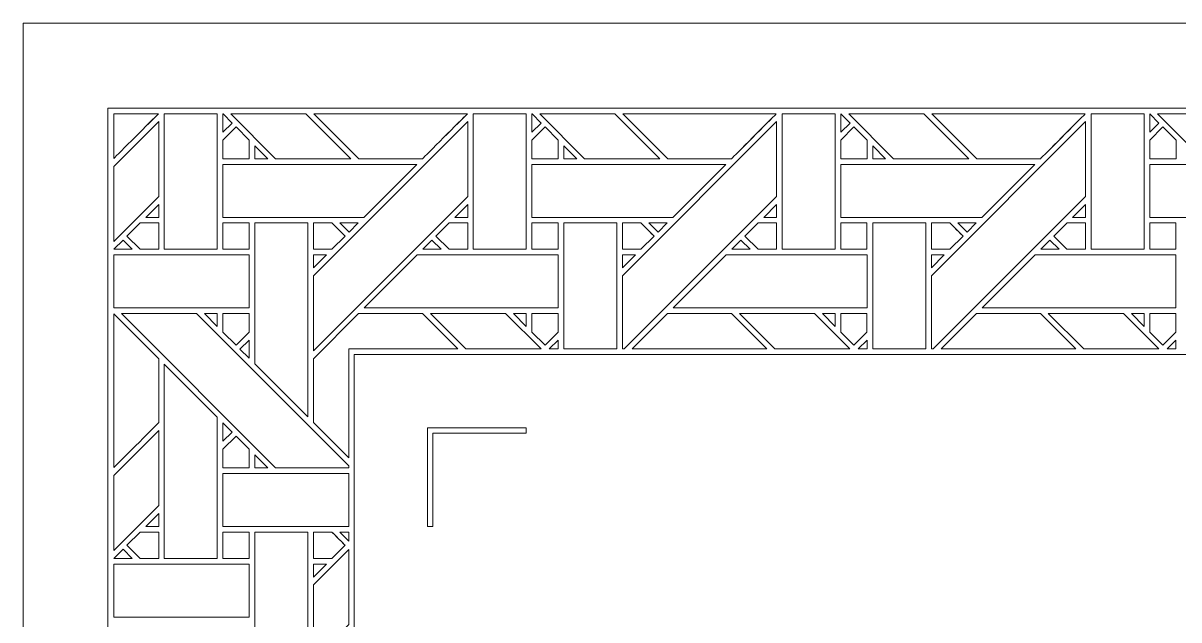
# Model space of a CAD drawing. Header units: inches. Extents: x 8.88 to 15.88, y 5.59 to 12.59.
# Drawn here: x 8.883 to 12.432, y 10.763 to 12.595 of the extents above; entities that cross this region are included whole.
import ezdxf

# ---------------------------------------------------------------- set-up
doc = ezdxf.new("R2010")
doc.units = ezdxf.units.IN
doc.header["$MEASUREMENT"] = 0
doc.layers.add('Design', color=7, linetype='Continuous', lineweight=0)

msp = doc.modelspace()

# ---------------------------------------------------------------- linework, layer by layer
at = {"layer": 'Design'}
for points, knots in [([(8.8829, 12.5948), (8.8829, 12.5948), (8.8829, 5.5948), (8.8829, 5.5948), (8.8829, 5.5948), (15.8829, 5.5948), (15.8829, 5.5948), (15.8829, 5.5948), (15.8829, 12.5948), (15.8829, 12.5948), (15.8829, 12.5948), (8.8829, 12.5948), (8.8829, 12.5948)], [0, 0, 0, 0, 1, 1, 1, 2, 2, 2, 3, 3, 3, 4, 4, 4, 4]), ([(9.1435, 12.3341), (9.1435, 12.3341), (9.1435, 5.8554), (9.1435, 5.8554), (9.1435, 5.8554), (15.6222, 5.8554), (15.6222, 5.8554), (15.6222, 5.8554), (15.6222, 12.3341), (15.6222, 12.3341), (15.6222, 12.3341), (9.1435, 12.3341), (9.1435, 12.3341)], [0, 0, 0, 0, 1, 1, 1, 2, 2, 2, 3, 3, 3, 4, 4, 4, 4]), ([(9.1612, 12.3164), (9.1612, 12.3164), (9.2982, 12.3164), (9.2982, 12.3164), (9.2785, 12.2966), (9.1735, 12.1918), (9.1612, 12.1795), (9.1612, 12.1795), (9.1612, 12.3164), (9.1612, 12.3164)], [0, 0, 0, 0, 1, 1, 1, 2, 2, 2, 3, 3, 3, 3]), ([(9.1612, 12.3164), (9.1612, 12.3164), (9.2982, 12.3164), (9.2982, 12.3164), (9.2783, 12.2963), (9.1733, 12.1916), (9.1612, 12.1795), (9.1612, 12.1795), (9.1612, 12.3164), (9.1612, 12.3164)], [0, 0, 0, 0, 1, 1, 1, 2, 2, 2, 3, 3, 3, 3]), ([(9.3163, 12.3164), (9.3163, 12.3164), (9.4791, 12.3164), (9.4791, 12.3164), (9.4791, 12.3164), (9.4791, 11.9006), (9.4791, 11.9006), (9.4791, 11.9006), (9.3163, 11.9006), (9.3163, 11.9006), (9.3163, 11.9006), (9.3163, 12.3164), (9.3163, 12.3164)], [0, 0, 0, 0, 1, 1, 1, 2, 2, 2, 3, 3, 3, 4, 4, 4, 4]), ([(9.4964, 12.3164), (9.4964, 12.3164), (9.4968, 12.3164), (9.4968, 12.3164), (9.4968, 12.3164), (9.5246, 12.2882), (9.5246, 12.2882), (9.5246, 12.2882), (9.4964, 12.26), (9.4964, 12.26), (9.4964, 12.26), (9.4964, 12.3164), (9.4964, 12.3164)], [0, 0, 0, 0, 1, 1, 1, 2, 2, 2, 3, 3, 3, 4, 4, 4, 4]), ([(9.7514, 12.3164), (9.7514, 12.3164), (9.8892, 12.1786), (9.8892, 12.1786), (9.8892, 12.1786), (9.6582, 12.1786), (9.6582, 12.1786), (9.6582, 12.1786), (9.5204, 12.3164), (9.5204, 12.3164), (9.5204, 12.3164), (9.7514, 12.3164), (9.7514, 12.3164)], [0, 0, 0, 0, 1, 1, 1, 2, 2, 2, 3, 3, 3, 4, 4, 4, 4]), ([(10.2469, 12.3164), (10.2269, 12.2963), (10.118, 12.1875), (10.1091, 12.1786), (10.1091, 12.1786), (9.9134, 12.1786), (9.9134, 12.1786), (9.9134, 12.1786), (9.7757, 12.3164), (9.7757, 12.3164), (9.7757, 12.3164), (10.2469, 12.3164), (10.2469, 12.3164)], [0, 0, 0, 0, 1, 1, 1, 2, 2, 2, 3, 3, 3, 4, 4, 4, 4]), ([(10.2469, 12.3164), (10.227, 12.2963), (10.1181, 12.1876), (10.1091, 12.1786), (10.1091, 12.1786), (9.9134, 12.1786), (9.9134, 12.1786), (9.9134, 12.1786), (9.7757, 12.3164), (9.7757, 12.3164), (9.7757, 12.3164), (10.2469, 12.3164), (10.2469, 12.3164)], [0, 0, 0, 0, 1, 1, 1, 2, 2, 2, 3, 3, 3, 4, 4, 4, 4]), ([(10.265, 12.3164), (10.265, 12.3164), (10.4278, 12.3164), (10.4278, 12.3164), (10.4278, 12.3164), (10.4278, 11.9006), (10.4278, 11.9006), (10.4278, 11.9006), (10.265, 11.9006), (10.265, 11.9006), (10.265, 11.9006), (10.265, 12.3164), (10.265, 12.3164)], [0, 0, 0, 0, 1, 1, 1, 2, 2, 2, 3, 3, 3, 4, 4, 4, 4]), ([(10.4451, 12.3164), (10.4451, 12.3164), (10.4455, 12.3164), (10.4455, 12.3164), (10.4455, 12.3164), (10.4733, 12.2882), (10.4733, 12.2882), (10.4733, 12.2882), (10.4451, 12.26), (10.4451, 12.26), (10.4451, 12.26), (10.4451, 12.3164), (10.4451, 12.3164)], [0, 0, 0, 0, 1, 1, 1, 2, 2, 2, 3, 3, 3, 4, 4, 4, 4]), ([(10.7002, 12.3164), (10.7002, 12.3164), (10.838, 12.1786), (10.838, 12.1786), (10.838, 12.1786), (10.6069, 12.1786), (10.6069, 12.1786), (10.6069, 12.1786), (10.4692, 12.3164), (10.4692, 12.3164), (10.4692, 12.3164), (10.7002, 12.3164), (10.7002, 12.3164)], [0, 0, 0, 0, 1, 1, 1, 2, 2, 2, 3, 3, 3, 4, 4, 4, 4]), ([(11.1956, 12.3164), (11.1757, 12.2963), (11.0667, 12.1875), (11.0579, 12.1786), (11.0579, 12.1786), (10.8622, 12.1786), (10.8622, 12.1786), (10.8622, 12.1786), (10.7244, 12.3164), (10.7244, 12.3164), (10.7244, 12.3164), (11.1956, 12.3164), (11.1956, 12.3164)], [0, 0, 0, 0, 1, 1, 1, 2, 2, 2, 3, 3, 3, 4, 4, 4, 4]), ([(11.1956, 12.3164), (11.1753, 12.296), (11.0665, 12.1873), (11.0579, 12.1786), (11.0579, 12.1786), (10.8622, 12.1786), (10.8622, 12.1786), (10.8622, 12.1786), (10.7244, 12.3164), (10.7244, 12.3164), (10.7244, 12.3164), (11.1956, 12.3164), (11.1956, 12.3164)], [0, 0, 0, 0, 1, 1, 1, 2, 2, 2, 3, 3, 3, 4, 4, 4, 4]), ([(11.2137, 12.3164), (11.2137, 12.3164), (11.3765, 12.3164), (11.3765, 12.3164), (11.3765, 12.3164), (11.3765, 11.9006), (11.3765, 11.9006), (11.3765, 11.9006), (11.2137, 11.9006), (11.2137, 11.9006), (11.2137, 11.9006), (11.2137, 12.3164), (11.2137, 12.3164)], [0, 0, 0, 0, 1, 1, 1, 2, 2, 2, 3, 3, 3, 4, 4, 4, 4]), ([(11.3938, 12.3164), (11.3938, 12.3164), (11.3942, 12.3164), (11.3942, 12.3164), (11.3942, 12.3164), (11.422, 12.2882), (11.422, 12.2882), (11.422, 12.2882), (11.3938, 12.26), (11.3938, 12.26), (11.3938, 12.26), (11.3938, 12.3164), (11.3938, 12.3164)], [0, 0, 0, 0, 1, 1, 1, 2, 2, 2, 3, 3, 3, 4, 4, 4, 4]), ([(11.6489, 12.3164), (11.6489, 12.3164), (11.7867, 12.1786), (11.7867, 12.1786), (11.7867, 12.1786), (11.5557, 12.1786), (11.5557, 12.1786), (11.5557, 12.1786), (11.4179, 12.3164), (11.4179, 12.3164), (11.4179, 12.3164), (11.6489, 12.3164), (11.6489, 12.3164)], [0, 0, 0, 0, 1, 1, 1, 2, 2, 2, 3, 3, 3, 4, 4, 4, 4]), ([(12.1444, 12.3164), (12.1244, 12.2963), (12.0155, 12.1875), (12.0066, 12.1786), (12.0066, 12.1786), (11.8109, 12.1786), (11.8109, 12.1786), (11.8109, 12.1786), (11.6731, 12.3164), (11.6731, 12.3164), (11.6731, 12.3164), (12.1444, 12.3164), (12.1444, 12.3164)], [0, 0, 0, 0, 1, 1, 1, 2, 2, 2, 3, 3, 3, 4, 4, 4, 4]), ([(12.1444, 12.3164), (12.1241, 12.296), (12.0152, 12.1873), (12.0066, 12.1786), (12.0066, 12.1786), (11.8109, 12.1786), (11.8109, 12.1786), (11.8109, 12.1786), (11.6731, 12.3164), (11.6731, 12.3164), (11.6731, 12.3164), (12.1444, 12.3164), (12.1444, 12.3164)], [0, 0, 0, 0, 1, 1, 1, 2, 2, 2, 3, 3, 3, 4, 4, 4, 4]), ([(12.1625, 12.3164), (12.1625, 12.3164), (12.3252, 12.3164), (12.3252, 12.3164), (12.3252, 12.3164), (12.3252, 11.9006), (12.3252, 11.9006), (12.3252, 11.9006), (12.1625, 11.9006), (12.1625, 11.9006), (12.1625, 11.9006), (12.1625, 12.3164), (12.1625, 12.3164)], [0, 0, 0, 0, 1, 1, 1, 2, 2, 2, 3, 3, 3, 4, 4, 4, 4]), ([(12.3425, 12.3164), (12.3425, 12.3164), (12.3429, 12.3164), (12.3429, 12.3164), (12.3429, 12.3164), (12.3707, 12.2882), (12.3707, 12.2882), (12.3707, 12.2882), (12.3425, 12.26), (12.3425, 12.26), (12.3425, 12.26), (12.3425, 12.3164), (12.3425, 12.3164)], [0, 0, 0, 0, 1, 1, 1, 2, 2, 2, 3, 3, 3, 4, 4, 4, 4]), ([(12.5976, 12.3164), (12.5976, 12.3164), (12.7354, 12.1786), (12.7354, 12.1786), (12.7354, 12.1786), (12.5044, 12.1786), (12.5044, 12.1786), (12.5044, 12.1786), (12.3666, 12.3164), (12.3666, 12.3164), (12.3666, 12.3164), (12.5976, 12.3164), (12.5976, 12.3164)], [0, 0, 0, 0, 1, 1, 1, 2, 2, 2, 3, 3, 3, 4, 4, 4, 4]), ([(9.1612, 12.155), (9.1612, 12.155), (9.2992, 12.2929), (9.2992, 12.2929), (9.2992, 12.2929), (9.2992, 12.0628), (9.2992, 12.0628), (9.2992, 12.0628), (9.1612, 11.9249), (9.1612, 11.9249), (9.1612, 11.9249), (9.1612, 12.155), (9.1612, 12.155)], [0, 0, 0, 0, 1, 1, 1, 2, 2, 2, 3, 3, 3, 4, 4, 4, 4]), ([(10.2479, 12.0628), (10.2479, 12.0628), (9.7742, 11.5892), (9.7742, 11.5892), (9.7742, 11.5892), (9.7742, 11.8193), (9.7742, 11.8193), (9.7742, 11.8193), (10.2479, 12.2929), (10.2479, 12.2929), (10.2479, 12.2929), (10.2479, 12.0628), (10.2479, 12.0628)], [0, 0, 0, 0, 1, 1, 1, 2, 2, 2, 3, 3, 3, 4, 4, 4, 4]), ([(11.1966, 12.0628), (11.1966, 12.0628), (10.7285, 11.5948), (10.7285, 11.5948), (10.7285, 11.5948), (10.7229, 11.5948), (10.7229, 11.5948), (10.7229, 11.5948), (10.7229, 11.8193), (10.7229, 11.8193), (10.7229, 11.8193), (11.1966, 12.2929), (11.1966, 12.2929), (11.1966, 12.2929), (11.1966, 12.0628), (11.1966, 12.0628)], [0, 0, 0, 0, 1, 1, 1, 2, 2, 2, 3, 3, 3, 4, 4, 4, 5, 5, 5, 5]), ([(12.1453, 12.0628), (12.1453, 12.0628), (11.6773, 11.5948), (11.6773, 11.5948), (11.6773, 11.5948), (11.6717, 11.5948), (11.6717, 11.5948), (11.6717, 11.5948), (11.6717, 11.8193), (11.6717, 11.8193), (11.6717, 11.8193), (12.1453, 12.2929), (12.1453, 12.2929), (12.1453, 12.2929), (12.1453, 12.0628), (12.1453, 12.0628)], [0, 0, 0, 0, 1, 1, 1, 2, 2, 2, 3, 3, 3, 4, 4, 4, 5, 5, 5, 5]), ([(9.577, 12.1784), (9.577, 12.1784), (9.4963, 12.1784), (9.4963, 12.1784), (9.4963, 12.1784), (9.4963, 12.2357), (9.4963, 12.2357), (9.4963, 12.2357), (9.5367, 12.276), (9.5367, 12.276), (9.5367, 12.276), (9.577, 12.2357), (9.577, 12.2357), (9.577, 12.2357), (9.577, 12.1784), (9.577, 12.1784)], [0, 0, 0, 0, 1, 1, 1, 2, 2, 2, 3, 3, 3, 4, 4, 4, 5, 5, 5, 5]), ([(9.4963, 12.2357), (9.4963, 12.2357), (9.5367, 12.276), (9.5367, 12.276), (9.5367, 12.276), (9.577, 12.2357), (9.577, 12.2357), (9.577, 12.2357), (9.577, 12.1784), (9.577, 12.1784), (9.577, 12.1784), (9.4963, 12.1784), (9.4963, 12.1784), (9.4963, 12.1784), (9.4963, 12.2357), (9.4963, 12.2357)], [0, 0, 0, 0, 1, 1, 1, 2, 2, 2, 3, 3, 3, 4, 4, 4, 5, 5, 5, 5]), ([(10.4451, 12.2357), (10.4451, 12.2357), (10.4854, 12.276), (10.4854, 12.276), (10.4854, 12.276), (10.5257, 12.2357), (10.5257, 12.2357), (10.5257, 12.2357), (10.5257, 12.1784), (10.5257, 12.1784), (10.5257, 12.1784), (10.4451, 12.1784), (10.4451, 12.1784), (10.4451, 12.1784), (10.4451, 12.2357), (10.4451, 12.2357)], [0, 0, 0, 0, 1, 1, 1, 2, 2, 2, 3, 3, 3, 4, 4, 4, 5, 5, 5, 5]), ([(10.4451, 12.2357), (10.4451, 12.2357), (10.4854, 12.276), (10.4854, 12.276), (10.4854, 12.276), (10.5257, 12.2357), (10.5257, 12.2357), (10.5257, 12.2357), (10.5257, 12.1784), (10.5257, 12.1784), (10.5257, 12.1784), (10.4451, 12.1784), (10.4451, 12.1784), (10.4451, 12.1784), (10.4451, 12.2357), (10.4451, 12.2357)], [0, 0, 0, 0, 1, 1, 1, 2, 2, 2, 3, 3, 3, 4, 4, 4, 5, 5, 5, 5]), ([(11.3938, 12.2357), (11.3938, 12.2357), (11.4341, 12.276), (11.4341, 12.276), (11.4341, 12.276), (11.4745, 12.2357), (11.4745, 12.2357), (11.4745, 12.2357), (11.4745, 12.1784), (11.4745, 12.1784), (11.4745, 12.1784), (11.3938, 12.1784), (11.3938, 12.1784), (11.3938, 12.1784), (11.3938, 12.2357), (11.3938, 12.2357)], [0, 0, 0, 0, 1, 1, 1, 2, 2, 2, 3, 3, 3, 4, 4, 4, 5, 5, 5, 5]), ([(11.3938, 12.2357), (11.3938, 12.2357), (11.4341, 12.276), (11.4341, 12.276), (11.4341, 12.276), (11.4745, 12.2357), (11.4745, 12.2357), (11.4745, 12.2357), (11.4745, 12.1784), (11.4745, 12.1784), (11.4745, 12.1784), (11.3938, 12.1784), (11.3938, 12.1784), (11.3938, 12.1784), (11.3938, 12.2357), (11.3938, 12.2357)], [0, 0, 0, 0, 1, 1, 1, 2, 2, 2, 3, 3, 3, 4, 4, 4, 5, 5, 5, 5]), ([(12.3425, 12.2357), (12.3425, 12.2357), (12.3829, 12.276), (12.3829, 12.276), (12.3829, 12.276), (12.4232, 12.2357), (12.4232, 12.2357), (12.4232, 12.2357), (12.4232, 12.1784), (12.4232, 12.1784), (12.4232, 12.1784), (12.3425, 12.1784), (12.3425, 12.1784), (12.3425, 12.1784), (12.3425, 12.2357), (12.3425, 12.2357)], [0, 0, 0, 0, 1, 1, 1, 2, 2, 2, 3, 3, 3, 4, 4, 4, 5, 5, 5, 5]), ([(12.3425, 12.2357), (12.3425, 12.2357), (12.3829, 12.276), (12.3829, 12.276), (12.3829, 12.276), (12.4232, 12.2357), (12.4232, 12.2357), (12.4232, 12.2357), (12.4232, 12.1784), (12.4232, 12.1784), (12.4232, 12.1784), (12.3425, 12.1784), (12.3425, 12.1784), (12.3425, 12.1784), (12.3425, 12.2357), (12.3425, 12.2357)], [0, 0, 0, 0, 1, 1, 1, 2, 2, 2, 3, 3, 3, 4, 4, 4, 5, 5, 5, 5]), ([(9.5943, 12.1786), (9.5943, 12.1786), (9.5943, 12.2184), (9.5943, 12.2184), (9.5943, 12.2184), (9.634, 12.1786), (9.634, 12.1786), (9.634, 12.1786), (9.5943, 12.1786), (9.5943, 12.1786)], [0, 0, 0, 0, 1, 1, 1, 2, 2, 2, 3, 3, 3, 3]), ([(10.543, 12.1786), (10.543, 12.1786), (10.543, 12.2184), (10.543, 12.2184), (10.543, 12.2184), (10.5827, 12.1786), (10.5827, 12.1786), (10.5827, 12.1786), (10.543, 12.1786), (10.543, 12.1786)], [0, 0, 0, 0, 1, 1, 1, 2, 2, 2, 3, 3, 3, 3]), ([(11.4917, 12.1786), (11.4917, 12.1786), (11.4917, 12.2184), (11.4917, 12.2184), (11.4917, 12.2184), (11.5314, 12.1786), (11.5314, 12.1786), (11.5314, 12.1786), (11.4917, 12.1786), (11.4917, 12.1786)], [0, 0, 0, 0, 1, 1, 1, 2, 2, 2, 3, 3, 3, 3]), ([(10.0921, 12.1613), (10.0921, 12.1613), (9.9293, 11.9986), (9.9293, 11.9986), (9.9293, 11.9986), (9.4964, 11.9986), (9.4964, 11.9986), (9.4964, 11.9986), (9.4964, 12.1613), (9.4964, 12.1613), (9.4964, 12.1613), (10.0921, 12.1613), (10.0921, 12.1613)], [0, 0, 0, 0, 1, 1, 1, 2, 2, 2, 3, 3, 3, 4, 4, 4, 4]), ([(11.0408, 12.1613), (11.0408, 12.1613), (10.8781, 11.9986), (10.8781, 11.9986), (10.8781, 11.9986), (10.4451, 11.9986), (10.4451, 11.9986), (10.4451, 11.9986), (10.4451, 12.1613), (10.4451, 12.1613), (10.4451, 12.1613), (11.0408, 12.1613), (11.0408, 12.1613)], [0, 0, 0, 0, 1, 1, 1, 2, 2, 2, 3, 3, 3, 4, 4, 4, 4]), ([(11.9895, 12.1613), (11.9895, 12.1613), (11.8268, 11.9986), (11.8268, 11.9986), (11.8268, 11.9986), (11.3938, 11.9986), (11.3938, 11.9986), (11.3938, 11.9986), (11.3938, 12.1613), (11.3938, 12.1613), (11.3938, 12.1613), (11.9895, 12.1613), (11.9895, 12.1613)], [0, 0, 0, 0, 1, 1, 1, 2, 2, 2, 3, 3, 3, 4, 4, 4, 4]), ([(12.9382, 12.1613), (12.9382, 12.1613), (12.7755, 11.9986), (12.7755, 11.9986), (12.7755, 11.9986), (12.3425, 11.9986), (12.3425, 11.9986), (12.3425, 11.9986), (12.3425, 12.1613), (12.3425, 12.1613), (12.3425, 12.1613), (12.9382, 12.1613), (12.9382, 12.1613)], [0, 0, 0, 0, 1, 1, 1, 2, 2, 2, 3, 3, 3, 4, 4, 4, 4]), ([(9.2594, 11.9987), (9.2594, 11.9987), (9.2992, 12.0384), (9.2992, 12.0384), (9.2992, 12.0384), (9.2992, 11.9987), (9.2992, 11.9987), (9.2992, 11.9987), (9.2594, 11.9987), (9.2594, 11.9987)], [0, 0, 0, 0, 1, 1, 1, 2, 2, 2, 3, 3, 3, 3]), ([(10.2479, 11.9987), (10.2479, 11.9987), (10.2081, 11.9987), (10.2081, 11.9987), (10.2081, 11.9987), (10.2479, 12.0384), (10.2479, 12.0384), (10.2479, 12.0384), (10.2479, 11.9987), (10.2479, 11.9987)], [0, 0, 0, 0, 1, 1, 1, 2, 2, 2, 3, 3, 3, 3]), ([(11.1966, 11.9987), (11.1966, 11.9987), (11.1568, 11.9987), (11.1568, 11.9987), (11.1568, 11.9987), (11.1966, 12.0384), (11.1966, 12.0384), (11.1966, 12.0384), (11.1966, 11.9987), (11.1966, 11.9987)], [0, 0, 0, 0, 1, 1, 1, 2, 2, 2, 3, 3, 3, 3]), ([(12.1056, 11.9987), (12.1056, 11.9987), (12.1453, 12.0384), (12.1453, 12.0384), (12.1453, 12.0384), (12.1453, 11.9987), (12.1453, 11.9987), (12.1453, 11.9987), (12.1056, 11.9987), (12.1056, 11.9987)], [0, 0, 0, 0, 1, 1, 1, 2, 2, 2, 3, 3, 3, 3]), ([(9.2991, 11.9006), (9.2991, 11.9006), (9.242, 11.9006), (9.242, 11.9006), (9.242, 11.9006), (9.2017, 11.941), (9.2017, 11.941), (9.2017, 11.941), (9.2421, 11.9814), (9.2421, 11.9814), (9.2421, 11.9814), (9.2991, 11.9814), (9.2991, 11.9814), (9.2991, 11.9814), (9.2991, 11.9006), (9.2991, 11.9006)], [0, 0, 0, 0, 1, 1, 1, 2, 2, 2, 3, 3, 3, 4, 4, 4, 5, 5, 5, 5]), ([(9.2017, 11.941), (9.2017, 11.941), (9.2421, 11.9814), (9.2421, 11.9814), (9.2421, 11.9814), (9.2991, 11.9814), (9.2991, 11.9814), (9.2991, 11.9814), (9.2991, 11.9006), (9.2991, 11.9006), (9.2991, 11.9006), (9.242, 11.9006), (9.242, 11.9006), (9.242, 11.9006), (9.2017, 11.941), (9.2017, 11.941)], [0, 0, 0, 0, 1, 1, 1, 2, 2, 2, 3, 3, 3, 4, 4, 4, 5, 5, 5, 5]), ([(9.4963, 11.9814), (9.4963, 11.9814), (9.5766, 11.9814), (9.5766, 11.9814), (9.5766, 11.9814), (9.5766, 11.9006), (9.5766, 11.9006), (9.5766, 11.9006), (9.4963, 11.9006), (9.4963, 11.9006), (9.4963, 11.9006), (9.4963, 11.9814), (9.4963, 11.9814)], [0, 0, 0, 0, 1, 1, 1, 2, 2, 2, 3, 3, 3, 4, 4, 4, 4]), ([(9.4963, 11.9814), (9.4963, 11.9814), (9.5766, 11.9814), (9.5766, 11.9814), (9.5766, 11.9814), (9.5766, 11.9006), (9.5766, 11.9006), (9.5766, 11.9006), (9.4963, 11.9006), (9.4963, 11.9006), (9.4963, 11.9006), (9.4963, 11.9814), (9.4963, 11.9814)], [0, 0, 0, 0, 1, 1, 1, 2, 2, 2, 3, 3, 3, 4, 4, 4, 4]), ([(9.5942, 11.9814), (9.5942, 11.9814), (9.7571, 11.9814), (9.7571, 11.9814), (9.7571, 11.9814), (9.7571, 11.3863), (9.7571, 11.3863), (9.7571, 11.3863), (9.5942, 11.5492), (9.5942, 11.5492), (9.5942, 11.5492), (9.5942, 11.9814), (9.5942, 11.9814)], [0, 0, 0, 0, 1, 1, 1, 2, 2, 2, 3, 3, 3, 4, 4, 4, 4]), ([(9.7742, 11.9814), (9.7742, 11.9814), (9.8313, 11.9814), (9.8313, 11.9814), (9.8364, 11.9763), (9.8672, 11.9455), (9.8716, 11.9411), (9.8716, 11.9411), (9.8312, 11.9006), (9.8312, 11.9006), (9.8312, 11.9006), (9.7742, 11.9006), (9.7742, 11.9006), (9.7742, 11.9006), (9.7742, 11.9814), (9.7742, 11.9814)], [0, 0, 0, 0, 1, 1, 1, 2, 2, 2, 3, 3, 3, 4, 4, 4, 5, 5, 5, 5]), ([(9.7742, 11.9006), (9.7742, 11.9006), (9.7742, 11.9814), (9.7742, 11.9814), (9.7742, 11.9814), (9.8313, 11.9814), (9.8313, 11.9814), (9.8366, 11.9761), (9.8716, 11.9411), (9.8716, 11.9411), (9.8716, 11.9411), (9.8312, 11.9006), (9.8312, 11.9006), (9.8312, 11.9006), (9.7742, 11.9006), (9.7742, 11.9006)], [0, 0, 0, 0, 1, 1, 1, 2, 2, 2, 3, 3, 3, 4, 4, 4, 5, 5, 5, 5]), ([(9.8556, 11.9814), (9.8556, 11.9814), (9.9121, 11.9814), (9.9121, 11.9814), (9.9121, 11.9814), (9.8838, 11.9532), (9.8838, 11.9532), (9.8838, 11.9532), (9.8556, 11.9814), (9.8556, 11.9814)], [0, 0, 0, 0, 1, 1, 1, 2, 2, 2, 3, 3, 3, 3]), ([(10.2479, 11.9006), (10.2479, 11.9006), (10.1907, 11.9006), (10.1907, 11.9006), (10.1907, 11.9006), (10.1504, 11.941), (10.1504, 11.941), (10.1504, 11.941), (10.1908, 11.9814), (10.1908, 11.9814), (10.1908, 11.9814), (10.2479, 11.9814), (10.2479, 11.9814), (10.2479, 11.9814), (10.2479, 11.9006), (10.2479, 11.9006)], [0, 0, 0, 0, 1, 1, 1, 2, 2, 2, 3, 3, 3, 4, 4, 4, 5, 5, 5, 5]), ([(10.1504, 11.941), (10.1504, 11.941), (10.1908, 11.9814), (10.1908, 11.9814), (10.1908, 11.9814), (10.2479, 11.9814), (10.2479, 11.9814), (10.2479, 11.9814), (10.2479, 11.9006), (10.2479, 11.9006), (10.2479, 11.9006), (10.1907, 11.9006), (10.1907, 11.9006), (10.1907, 11.9006), (10.1504, 11.941), (10.1504, 11.941)], [0, 0, 0, 0, 1, 1, 1, 2, 2, 2, 3, 3, 3, 4, 4, 4, 5, 5, 5, 5]), ([(10.5253, 11.9006), (10.5253, 11.9006), (10.4451, 11.9006), (10.4451, 11.9006), (10.4451, 11.9006), (10.4451, 11.9814), (10.4451, 11.9814), (10.4451, 11.9814), (10.5253, 11.9814), (10.5253, 11.9814), (10.5253, 11.9814), (10.5253, 11.9006), (10.5253, 11.9006)], [0, 0, 0, 0, 1, 1, 1, 2, 2, 2, 3, 3, 3, 4, 4, 4, 4]), ([(10.5253, 11.9814), (10.5253, 11.9814), (10.5253, 11.9006), (10.5253, 11.9006), (10.5253, 11.9006), (10.4451, 11.9006), (10.4451, 11.9006), (10.4451, 11.9006), (10.4451, 11.9814), (10.4451, 11.9814), (10.4451, 11.9814), (10.5253, 11.9814), (10.5253, 11.9814)], [0, 0, 0, 0, 1, 1, 1, 2, 2, 2, 3, 3, 3, 4, 4, 4, 4]), ([(10.7058, 11.9814), (10.7058, 11.9814), (10.7058, 11.5948), (10.7058, 11.5948), (10.7058, 11.5948), (10.5429, 11.5948), (10.5429, 11.5948), (10.5429, 11.5948), (10.5429, 11.9814), (10.5429, 11.9814), (10.5429, 11.9814), (10.7058, 11.9814), (10.7058, 11.9814)], [0, 0, 0, 0, 1, 1, 1, 2, 2, 2, 3, 3, 3, 4, 4, 4, 4]), ([(10.7229, 11.9814), (10.7229, 11.9814), (10.78, 11.9814), (10.78, 11.9814), (10.7851, 11.9763), (10.8159, 11.9455), (10.8203, 11.9411), (10.8203, 11.9411), (10.7799, 11.9006), (10.7799, 11.9006), (10.7799, 11.9006), (10.7229, 11.9006), (10.7229, 11.9006), (10.7229, 11.9006), (10.7229, 11.9814), (10.7229, 11.9814)], [0, 0, 0, 0, 1, 1, 1, 2, 2, 2, 3, 3, 3, 4, 4, 4, 5, 5, 5, 5]), ([(10.7229, 11.9006), (10.7229, 11.9006), (10.7229, 11.9814), (10.7229, 11.9814), (10.7229, 11.9814), (10.78, 11.9814), (10.78, 11.9814), (10.7854, 11.976), (10.8203, 11.9411), (10.8203, 11.9411), (10.8203, 11.9411), (10.7799, 11.9006), (10.7799, 11.9006), (10.7799, 11.9006), (10.7229, 11.9006), (10.7229, 11.9006)], [0, 0, 0, 0, 1, 1, 1, 2, 2, 2, 3, 3, 3, 4, 4, 4, 5, 5, 5, 5]), ([(10.8044, 11.9814), (10.8044, 11.9814), (10.8608, 11.9814), (10.8608, 11.9814), (10.8608, 11.9814), (10.8325, 11.9532), (10.8325, 11.9532), (10.8325, 11.9532), (10.8044, 11.9814), (10.8044, 11.9814)], [0, 0, 0, 0, 1, 1, 1, 2, 2, 2, 3, 3, 3, 3]), ([(11.1966, 11.9006), (11.1966, 11.9006), (11.1395, 11.9006), (11.1395, 11.9006), (11.1395, 11.9006), (11.0991, 11.941), (11.0991, 11.941), (11.0991, 11.941), (11.1396, 11.9814), (11.1396, 11.9814), (11.1396, 11.9814), (11.1966, 11.9814), (11.1966, 11.9814), (11.1966, 11.9814), (11.1966, 11.9006), (11.1966, 11.9006)], [0, 0, 0, 0, 1, 1, 1, 2, 2, 2, 3, 3, 3, 4, 4, 4, 5, 5, 5, 5]), ([(11.0991, 11.941), (11.0991, 11.941), (11.1396, 11.9814), (11.1396, 11.9814), (11.1396, 11.9814), (11.1966, 11.9814), (11.1966, 11.9814), (11.1966, 11.9814), (11.1966, 11.9006), (11.1966, 11.9006), (11.1966, 11.9006), (11.1395, 11.9006), (11.1395, 11.9006), (11.1395, 11.9006), (11.0991, 11.941), (11.0991, 11.941)], [0, 0, 0, 0, 1, 1, 1, 2, 2, 2, 3, 3, 3, 4, 4, 4, 5, 5, 5, 5]), ([(11.474, 11.9006), (11.474, 11.9006), (11.3938, 11.9006), (11.3938, 11.9006), (11.3938, 11.9006), (11.3938, 11.9814), (11.3938, 11.9814), (11.3938, 11.9814), (11.474, 11.9814), (11.474, 11.9814), (11.474, 11.9814), (11.474, 11.9006), (11.474, 11.9006)], [0, 0, 0, 0, 1, 1, 1, 2, 2, 2, 3, 3, 3, 4, 4, 4, 4]), ([(11.474, 11.9814), (11.474, 11.9814), (11.474, 11.9006), (11.474, 11.9006), (11.474, 11.9006), (11.3938, 11.9006), (11.3938, 11.9006), (11.3938, 11.9006), (11.3938, 11.9814), (11.3938, 11.9814), (11.3938, 11.9814), (11.474, 11.9814), (11.474, 11.9814)], [0, 0, 0, 0, 1, 1, 1, 2, 2, 2, 3, 3, 3, 4, 4, 4, 4]), ([(11.6545, 11.9814), (11.6545, 11.9814), (11.6545, 11.5948), (11.6545, 11.5948), (11.6545, 11.5948), (11.4916, 11.5948), (11.4916, 11.5948), (11.4916, 11.5948), (11.4916, 11.9814), (11.4916, 11.9814), (11.4916, 11.9814), (11.6545, 11.9814), (11.6545, 11.9814)], [0, 0, 0, 0, 1, 1, 1, 2, 2, 2, 3, 3, 3, 4, 4, 4, 4]), ([(11.6717, 11.9814), (11.6717, 11.9814), (11.7287, 11.9814), (11.7287, 11.9814), (11.7339, 11.9763), (11.7646, 11.9455), (11.7691, 11.9411), (11.7691, 11.9411), (11.7286, 11.9006), (11.7286, 11.9006), (11.7286, 11.9006), (11.6717, 11.9006), (11.6717, 11.9006), (11.6717, 11.9006), (11.6717, 11.9814), (11.6717, 11.9814)], [0, 0, 0, 0, 1, 1, 1, 2, 2, 2, 3, 3, 3, 4, 4, 4, 5, 5, 5, 5]), ([(11.6717, 11.9006), (11.6717, 11.9006), (11.6717, 11.9814), (11.6717, 11.9814), (11.6717, 11.9814), (11.7287, 11.9814), (11.7287, 11.9814), (11.734, 11.9762), (11.7648, 11.9453), (11.7691, 11.9411), (11.7691, 11.9411), (11.7286, 11.9006), (11.7286, 11.9006), (11.7286, 11.9006), (11.6717, 11.9006), (11.6717, 11.9006)], [0, 0, 0, 0, 1, 1, 1, 2, 2, 2, 3, 3, 3, 4, 4, 4, 5, 5, 5, 5]), ([(11.7531, 11.9814), (11.7531, 11.9814), (11.8096, 11.9814), (11.8096, 11.9814), (11.8096, 11.9814), (11.7813, 11.9532), (11.7813, 11.9532), (11.7813, 11.9532), (11.7531, 11.9814), (11.7531, 11.9814)], [0, 0, 0, 0, 1, 1, 1, 2, 2, 2, 3, 3, 3, 3]), ([(12.1453, 11.9006), (12.1453, 11.9006), (12.0882, 11.9006), (12.0882, 11.9006), (12.0882, 11.9006), (12.0479, 11.941), (12.0479, 11.941), (12.0479, 11.941), (12.0883, 11.9814), (12.0883, 11.9814), (12.0883, 11.9814), (12.1453, 11.9814), (12.1453, 11.9814), (12.1453, 11.9814), (12.1453, 11.9006), (12.1453, 11.9006)], [0, 0, 0, 0, 1, 1, 1, 2, 2, 2, 3, 3, 3, 4, 4, 4, 5, 5, 5, 5]), ([(12.1453, 11.9814), (12.1453, 11.9814), (12.1453, 11.9006), (12.1453, 11.9006), (12.1453, 11.9006), (12.0882, 11.9006), (12.0882, 11.9006), (12.0882, 11.9006), (12.0479, 11.941), (12.0479, 11.941), (12.0479, 11.941), (12.0883, 11.9814), (12.0883, 11.9814), (12.0883, 11.9814), (12.1453, 11.9814), (12.1453, 11.9814)], [0, 0, 0, 0, 1, 1, 1, 2, 2, 2, 3, 3, 3, 4, 4, 4, 5, 5, 5, 5]), ([(12.3425, 11.9814), (12.3425, 11.9814), (12.4228, 11.9814), (12.4228, 11.9814), (12.4228, 11.9814), (12.4228, 11.9006), (12.4228, 11.9006), (12.4228, 11.9006), (12.3425, 11.9006), (12.3425, 11.9006), (12.3425, 11.9006), (12.3425, 11.9814), (12.3425, 11.9814)], [0, 0, 0, 0, 1, 1, 1, 2, 2, 2, 3, 3, 3, 4, 4, 4, 4]), ([(12.3425, 11.9814), (12.3425, 11.9814), (12.4228, 11.9814), (12.4228, 11.9814), (12.4228, 11.9814), (12.4228, 11.9006), (12.4228, 11.9006), (12.4228, 11.9006), (12.3425, 11.9006), (12.3425, 11.9006), (12.3425, 11.9006), (12.3425, 11.9814), (12.3425, 11.9814)], [0, 0, 0, 0, 1, 1, 1, 2, 2, 2, 3, 3, 3, 4, 4, 4, 4]), ([(9.2178, 11.9006), (9.2178, 11.9006), (9.1613, 11.9006), (9.1613, 11.9006), (9.1613, 11.9006), (9.1896, 11.9289), (9.1896, 11.9289), (9.1896, 11.9289), (9.2178, 11.9006), (9.2178, 11.9006)], [0, 0, 0, 0, 1, 1, 1, 2, 2, 2, 3, 3, 3, 3]), ([(10.1666, 11.9006), (10.1666, 11.9006), (10.11, 11.9006), (10.11, 11.9006), (10.11, 11.9006), (10.1383, 11.9289), (10.1383, 11.9289), (10.1383, 11.9289), (10.1666, 11.9006), (10.1666, 11.9006)], [0, 0, 0, 0, 1, 1, 1, 2, 2, 2, 3, 3, 3, 3]), ([(11.1153, 11.9006), (11.1153, 11.9006), (11.0588, 11.9006), (11.0588, 11.9006), (11.0588, 11.9006), (11.087, 11.9289), (11.087, 11.9289), (11.087, 11.9289), (11.1153, 11.9006), (11.1153, 11.9006)], [0, 0, 0, 0, 1, 1, 1, 2, 2, 2, 3, 3, 3, 3]), ([(12.064, 11.9006), (12.064, 11.9006), (12.0075, 11.9006), (12.0075, 11.9006), (12.0075, 11.9006), (12.0358, 11.9289), (12.0358, 11.9289), (12.0358, 11.9289), (12.064, 11.9006), (12.064, 11.9006)], [0, 0, 0, 0, 1, 1, 1, 2, 2, 2, 3, 3, 3, 3]), ([(9.1612, 11.8835), (9.1612, 11.8835), (9.5766, 11.8835), (9.5766, 11.8835), (9.5766, 11.8835), (9.5766, 11.7206), (9.5766, 11.7206), (9.5766, 11.7206), (9.1612, 11.7206), (9.1612, 11.7206), (9.1612, 11.7206), (9.1612, 11.8835), (9.1612, 11.8835)], [0, 0, 0, 0, 1, 1, 1, 2, 2, 2, 3, 3, 3, 4, 4, 4, 4]), ([(9.814, 11.8835), (9.814, 11.8835), (9.7742, 11.8436), (9.7742, 11.8436), (9.7742, 11.8436), (9.7742, 11.8835), (9.7742, 11.8835), (9.7742, 11.8835), (9.814, 11.8835), (9.814, 11.8835)], [0, 0, 0, 0, 1, 1, 1, 2, 2, 2, 3, 3, 3, 3]), ([(10.5253, 11.8835), (10.5253, 11.8835), (10.5253, 11.7206), (10.5253, 11.7206), (10.5253, 11.7206), (9.9301, 11.7206), (9.9301, 11.7206), (9.9301, 11.7206), (10.0929, 11.8835), (10.0929, 11.8835), (10.0929, 11.8835), (10.5253, 11.8835), (10.5253, 11.8835)], [0, 0, 0, 0, 1, 1, 1, 2, 2, 2, 3, 3, 3, 4, 4, 4, 4]), ([(10.7628, 11.8835), (10.7628, 11.8835), (10.7229, 11.8436), (10.7229, 11.8436), (10.7229, 11.8436), (10.7229, 11.8835), (10.7229, 11.8835), (10.7229, 11.8835), (10.7628, 11.8835), (10.7628, 11.8835)], [0, 0, 0, 0, 1, 1, 1, 2, 2, 2, 3, 3, 3, 3]), ([(11.4741, 11.8835), (11.4741, 11.8835), (11.4741, 11.7206), (11.4741, 11.7206), (11.4741, 11.7206), (10.8788, 11.7206), (10.8788, 11.7206), (10.8788, 11.7206), (11.0416, 11.8835), (11.0416, 11.8835), (11.0416, 11.8835), (11.4741, 11.8835), (11.4741, 11.8835)], [0, 0, 0, 0, 1, 1, 1, 2, 2, 2, 3, 3, 3, 4, 4, 4, 4]), ([(11.7115, 11.8835), (11.7115, 11.8835), (11.6717, 11.8436), (11.6717, 11.8436), (11.6717, 11.8436), (11.6717, 11.8835), (11.6717, 11.8835), (11.6717, 11.8835), (11.7115, 11.8835), (11.7115, 11.8835)], [0, 0, 0, 0, 1, 1, 1, 2, 2, 2, 3, 3, 3, 3]), ([(12.4228, 11.8835), (12.4228, 11.8835), (12.4228, 11.7206), (12.4228, 11.7206), (12.4228, 11.7206), (11.8275, 11.7206), (11.8275, 11.7206), (11.8275, 11.7206), (11.9904, 11.8835), (11.9904, 11.8835), (11.9904, 11.8835), (12.4228, 11.8835), (12.4228, 11.8835)], [0, 0, 0, 0, 1, 1, 1, 2, 2, 2, 3, 3, 3, 4, 4, 4, 4]), ([(9.1612, 11.7027), (9.1612, 11.7027), (9.2991, 11.5648), (9.2991, 11.5648), (9.2991, 11.5648), (9.2991, 11.3686), (9.2991, 11.3686), (9.2816, 11.351), (9.1737, 11.2432), (9.1612, 11.2307), (9.1612, 11.2307), (9.1612, 11.7027), (9.1612, 11.7027)], [0, 0, 0, 0, 1, 1, 1, 2, 2, 2, 3, 3, 3, 4, 4, 4, 4]), ([(9.1612, 11.7027), (9.1612, 11.7027), (9.2991, 11.5648), (9.2991, 11.5648), (9.2991, 11.5648), (9.2991, 11.3686), (9.2991, 11.3686), (9.2816, 11.351), (9.1737, 11.2432), (9.1612, 11.2307), (9.1612, 11.2307), (9.1612, 11.7027), (9.1612, 11.7027)], [0, 0, 0, 0, 1, 1, 1, 2, 2, 2, 3, 3, 3, 4, 4, 4, 4]), ([(9.1846, 11.7035), (9.1846, 11.7035), (9.4156, 11.7035), (9.4156, 11.7035), (9.4156, 11.7035), (9.8829, 11.2362), (9.8829, 11.2362), (9.8829, 11.2362), (9.8829, 11.2299), (9.8829, 11.2299), (9.8829, 11.2299), (9.6582, 11.2299), (9.6582, 11.2299), (9.6582, 11.2299), (9.1846, 11.7035), (9.1846, 11.7035)], [0, 0, 0, 0, 1, 1, 1, 2, 2, 2, 3, 3, 3, 4, 4, 4, 5, 5, 5, 5]), ([(9.4397, 11.7035), (9.4397, 11.7035), (9.4791, 11.7035), (9.4791, 11.7035), (9.4791, 11.7035), (9.4791, 11.6637), (9.4791, 11.6637), (9.4791, 11.6637), (9.4397, 11.7035), (9.4397, 11.7035)], [0, 0, 0, 0, 1, 1, 1, 2, 2, 2, 3, 3, 3, 3]), ([(9.4963, 11.7035), (9.4963, 11.7035), (9.5766, 11.7035), (9.5766, 11.7035), (9.5766, 11.7035), (9.5766, 11.6459), (9.5766, 11.6459), (9.5766, 11.6459), (9.5366, 11.606), (9.5366, 11.606), (9.5366, 11.606), (9.4963, 11.6463), (9.4963, 11.6463), (9.4963, 11.6463), (9.4963, 11.7035), (9.4963, 11.7035)], [0, 0, 0, 0, 1, 1, 1, 2, 2, 2, 3, 3, 3, 4, 4, 4, 5, 5, 5, 5]), ([(9.5766, 11.6459), (9.5766, 11.6459), (9.5366, 11.606), (9.5366, 11.606), (9.5366, 11.606), (9.4963, 11.6463), (9.4963, 11.6463), (9.4963, 11.6463), (9.4963, 11.7035), (9.4963, 11.7035), (9.4963, 11.7035), (9.5766, 11.7035), (9.5766, 11.7035), (9.5766, 11.7035), (9.5766, 11.6459), (9.5766, 11.6459)], [0, 0, 0, 0, 1, 1, 1, 2, 2, 2, 3, 3, 3, 4, 4, 4, 5, 5, 5, 5]), ([(9.7742, 11.5648), (9.7742, 11.5648), (9.9129, 11.7035), (9.9129, 11.7035), (9.9129, 11.7035), (10.1091, 11.7035), (10.1091, 11.7035), (10.1091, 11.7035), (10.2179, 11.5948), (10.2179, 11.5948), (10.2179, 11.5948), (9.8829, 11.5948), (9.8829, 11.5948), (9.8829, 11.5948), (9.8829, 11.2605), (9.8829, 11.2605), (9.8829, 11.2605), (9.7742, 11.3691), (9.7742, 11.3691), (9.7742, 11.3691), (9.7742, 11.5648), (9.7742, 11.5648)], [0, 0, 0, 0, 1, 1, 1, 2, 2, 2, 3, 3, 3, 4, 4, 4, 5, 5, 5, 6, 6, 6, 7, 7, 7, 7]), ([(10.1091, 11.7035), (10.1091, 11.7035), (10.2179, 11.5948), (10.2179, 11.5948), (10.2179, 11.5948), (9.8829, 11.5948), (9.8829, 11.5948), (9.8829, 11.5948), (9.8829, 11.2605), (9.8829, 11.2605), (9.8829, 11.2605), (9.7742, 11.3691), (9.7742, 11.3691), (9.7742, 11.3691), (9.7742, 11.5648), (9.7742, 11.5648), (9.7742, 11.5648), (9.9129, 11.7035), (9.9129, 11.7035), (9.9129, 11.7035), (10.1091, 11.7035), (10.1091, 11.7035)], [0, 0, 0, 0, 1, 1, 1, 2, 2, 2, 3, 3, 3, 4, 4, 4, 5, 5, 5, 6, 6, 6, 7, 7, 7, 7]), ([(10.4731, 11.5948), (10.4731, 11.5948), (10.2421, 11.5948), (10.2421, 11.5948), (10.2421, 11.5948), (10.1334, 11.7035), (10.1334, 11.7035), (10.1334, 11.7035), (10.3643, 11.7035), (10.3643, 11.7035), (10.3643, 11.7035), (10.4731, 11.5948), (10.4731, 11.5948)], [0, 0, 0, 0, 1, 1, 1, 2, 2, 2, 3, 3, 3, 4, 4, 4, 4]), ([(10.3884, 11.7035), (10.3884, 11.7035), (10.4279, 11.7035), (10.4279, 11.7035), (10.4279, 11.7035), (10.4279, 11.6637), (10.4279, 11.6637), (10.4279, 11.6637), (10.3884, 11.7035), (10.3884, 11.7035)], [0, 0, 0, 0, 1, 1, 1, 2, 2, 2, 3, 3, 3, 3]), ([(10.445, 11.7035), (10.445, 11.7035), (10.5253, 11.7035), (10.5253, 11.7035), (10.5253, 11.7035), (10.5253, 11.6459), (10.5253, 11.6459), (10.5253, 11.6459), (10.4854, 11.606), (10.4854, 11.606), (10.4854, 11.606), (10.445, 11.6463), (10.445, 11.6463), (10.445, 11.6463), (10.445, 11.7035), (10.445, 11.7035)], [0, 0, 0, 0, 1, 1, 1, 2, 2, 2, 3, 3, 3, 4, 4, 4, 5, 5, 5, 5]), ([(10.445, 11.6463), (10.445, 11.6463), (10.445, 11.7035), (10.445, 11.7035), (10.445, 11.7035), (10.5253, 11.7035), (10.5253, 11.7035), (10.5253, 11.7035), (10.5253, 11.6459), (10.5253, 11.6459), (10.5253, 11.6459), (10.4854, 11.606), (10.4854, 11.606), (10.4854, 11.606), (10.445, 11.6463), (10.445, 11.6463)], [0, 0, 0, 0, 1, 1, 1, 2, 2, 2, 3, 3, 3, 4, 4, 4, 5, 5, 5, 5]), ([(10.7529, 11.5948), (10.7529, 11.5948), (10.8616, 11.7035), (10.8616, 11.7035), (10.8616, 11.7035), (11.0578, 11.7035), (11.0578, 11.7035), (11.0578, 11.7035), (11.1666, 11.5948), (11.1666, 11.5948), (11.1666, 11.5948), (10.7529, 11.5948), (10.7529, 11.5948)], [0, 0, 0, 0, 1, 1, 1, 2, 2, 2, 3, 3, 3, 4, 4, 4, 4]), ([(11.0578, 11.7035), (11.0578, 11.7035), (11.1666, 11.5948), (11.1666, 11.5948), (11.1666, 11.5948), (10.7529, 11.5948), (10.7529, 11.5948), (10.7529, 11.5948), (10.8616, 11.7035), (10.8616, 11.7035), (10.8616, 11.7035), (11.0578, 11.7035), (11.0578, 11.7035)], [0, 0, 0, 0, 1, 1, 1, 2, 2, 2, 3, 3, 3, 4, 4, 4, 4]), ([(11.4218, 11.5948), (11.4218, 11.5948), (11.1908, 11.5948), (11.1908, 11.5948), (11.1908, 11.5948), (11.0821, 11.7035), (11.0821, 11.7035), (11.0821, 11.7035), (11.313, 11.7035), (11.313, 11.7035), (11.313, 11.7035), (11.4218, 11.5948), (11.4218, 11.5948)], [0, 0, 0, 0, 1, 1, 1, 2, 2, 2, 3, 3, 3, 4, 4, 4, 4]), ([(11.3372, 11.7035), (11.3372, 11.7035), (11.3766, 11.7035), (11.3766, 11.7035), (11.3766, 11.7035), (11.3766, 11.6637), (11.3766, 11.6637), (11.3766, 11.6637), (11.3372, 11.7035), (11.3372, 11.7035)], [0, 0, 0, 0, 1, 1, 1, 2, 2, 2, 3, 3, 3, 3]), ([(11.3938, 11.7035), (11.3938, 11.7035), (11.474, 11.7035), (11.474, 11.7035), (11.474, 11.7035), (11.474, 11.6459), (11.474, 11.6459), (11.474, 11.6459), (11.4341, 11.606), (11.4341, 11.606), (11.4341, 11.606), (11.3938, 11.6463), (11.3938, 11.6463), (11.3938, 11.6463), (11.3938, 11.7035), (11.3938, 11.7035)], [0, 0, 0, 0, 1, 1, 1, 2, 2, 2, 3, 3, 3, 4, 4, 4, 5, 5, 5, 5]), ([(11.3938, 11.6463), (11.3938, 11.6463), (11.3938, 11.7035), (11.3938, 11.7035), (11.3938, 11.7035), (11.474, 11.7035), (11.474, 11.7035), (11.474, 11.7035), (11.474, 11.6459), (11.474, 11.6459), (11.474, 11.6459), (11.4341, 11.606), (11.4341, 11.606), (11.4341, 11.606), (11.3938, 11.6463), (11.3938, 11.6463)], [0, 0, 0, 0, 1, 1, 1, 2, 2, 2, 3, 3, 3, 4, 4, 4, 5, 5, 5, 5]), ([(11.7016, 11.5948), (11.7016, 11.5948), (11.8104, 11.7035), (11.8104, 11.7035), (11.8104, 11.7035), (12.0066, 11.7035), (12.0066, 11.7035), (12.0066, 11.7035), (12.1154, 11.5948), (12.1154, 11.5948), (12.1154, 11.5948), (11.7016, 11.5948), (11.7016, 11.5948)], [0, 0, 0, 0, 1, 1, 1, 2, 2, 2, 3, 3, 3, 4, 4, 4, 4]), ([(12.0066, 11.7035), (12.0066, 11.7035), (12.1154, 11.5948), (12.1154, 11.5948), (12.1154, 11.5948), (11.7016, 11.5948), (11.7016, 11.5948), (11.7016, 11.5948), (11.8104, 11.7035), (11.8104, 11.7035), (11.8104, 11.7035), (12.0066, 11.7035), (12.0066, 11.7035)], [0, 0, 0, 0, 1, 1, 1, 2, 2, 2, 3, 3, 3, 4, 4, 4, 4]), ([(12.3705, 11.5948), (12.3705, 11.5948), (12.1395, 11.5948), (12.1395, 11.5948), (12.1395, 11.5948), (12.0308, 11.7035), (12.0308, 11.7035), (12.0308, 11.7035), (12.2618, 11.7035), (12.2618, 11.7035), (12.2618, 11.7035), (12.3705, 11.5948), (12.3705, 11.5948)], [0, 0, 0, 0, 1, 1, 1, 2, 2, 2, 3, 3, 3, 4, 4, 4, 4]), ([(12.2859, 11.7035), (12.2859, 11.7035), (12.3253, 11.7035), (12.3253, 11.7035), (12.3253, 11.7035), (12.3253, 11.6637), (12.3253, 11.6637), (12.3253, 11.6637), (12.2859, 11.7035), (12.2859, 11.7035)], [0, 0, 0, 0, 1, 1, 1, 2, 2, 2, 3, 3, 3, 3]), ([(12.3425, 11.7035), (12.3425, 11.7035), (12.4228, 11.7035), (12.4228, 11.7035), (12.4228, 11.7035), (12.4228, 11.6459), (12.4228, 11.6459), (12.4228, 11.6459), (12.3828, 11.606), (12.3828, 11.606), (12.3828, 11.606), (12.3425, 11.6463), (12.3425, 11.6463), (12.3425, 11.6463), (12.3425, 11.7035), (12.3425, 11.7035)], [0, 0, 0, 0, 1, 1, 1, 2, 2, 2, 3, 3, 3, 4, 4, 4, 5, 5, 5, 5]), ([(12.3425, 11.6463), (12.3425, 11.6463), (12.3425, 11.7035), (12.3425, 11.7035), (12.3425, 11.7035), (12.4228, 11.7035), (12.4228, 11.7035), (12.4228, 11.7035), (12.4228, 11.6459), (12.4228, 11.6459), (12.4228, 11.6459), (12.3828, 11.606), (12.3828, 11.606), (12.3828, 11.606), (12.3425, 11.6463), (12.3425, 11.6463)], [0, 0, 0, 0, 1, 1, 1, 2, 2, 2, 3, 3, 3, 4, 4, 4, 5, 5, 5, 5]), ([(9.5766, 11.6217), (9.5766, 11.6217), (9.5766, 11.5665), (9.5766, 11.5665), (9.5766, 11.5665), (9.5488, 11.5939), (9.5488, 11.5939), (9.5488, 11.5939), (9.5766, 11.6217), (9.5766, 11.6217)], [0, 0, 0, 0, 1, 1, 1, 2, 2, 2, 3, 3, 3, 3]), ([(10.5253, 11.6217), (10.5253, 11.6217), (10.5253, 11.5948), (10.5253, 11.5948), (10.5253, 11.5948), (10.4984, 11.5948), (10.4984, 11.5948), (10.4984, 11.5948), (10.5253, 11.6217), (10.5253, 11.6217)], [0, 0, 0, 0, 1, 1, 1, 2, 2, 2, 3, 3, 3, 3]), ([(11.4741, 11.6217), (11.4741, 11.6217), (11.4741, 11.5948), (11.4741, 11.5948), (11.4741, 11.5948), (11.4472, 11.5948), (11.4472, 11.5948), (11.4472, 11.5948), (11.4741, 11.6217), (11.4741, 11.6217)], [0, 0, 0, 0, 1, 1, 1, 2, 2, 2, 3, 3, 3, 3]), ([(12.4228, 11.6217), (12.4228, 11.6217), (12.4228, 11.5948), (12.4228, 11.5948), (12.4228, 11.5948), (12.3959, 11.5948), (12.3959, 11.5948), (12.3959, 11.5948), (12.4228, 11.6217), (12.4228, 11.6217)], [0, 0, 0, 0, 1, 1, 1, 2, 2, 2, 3, 3, 3, 3]), ([(9.8996, 6.6115), (9.8996, 6.6115), (9.8996, 11.5781), (9.8996, 11.5781), (9.8996, 11.5781), (14.8662, 11.5781), (14.8662, 11.5781), (14.8662, 11.5781), (14.8662, 6.6115), (14.8662, 6.6115), (14.8662, 6.6115), (9.8996, 6.6115), (9.8996, 6.6115)], [0, 0, 0, 0, 1, 1, 1, 2, 2, 2, 3, 3, 3, 4, 4, 4, 4]), ([(9.4791, 11.3855), (9.4791, 11.3855), (9.4791, 10.9519), (9.4791, 10.9519), (9.4791, 10.9519), (9.3163, 10.9519), (9.3163, 10.9519), (9.3163, 10.9519), (9.3163, 11.5477), (9.3163, 11.5477), (9.3163, 11.5477), (9.4791, 11.3855), (9.4791, 11.3855)], [0, 0, 0, 0, 1, 1, 1, 2, 2, 2, 3, 3, 3, 4, 4, 4, 4]), ([(9.4964, 11.3113), (9.4964, 11.3113), (9.4964, 11.3681), (9.4964, 11.3681), (9.4964, 11.3681), (9.5246, 11.3395), (9.5246, 11.3395), (9.5246, 11.3395), (9.4964, 11.3113), (9.4964, 11.3113)], [0, 0, 0, 0, 1, 1, 1, 2, 2, 2, 3, 3, 3, 3]), ([(9.1612, 11.2062), (9.1612, 11.2062), (9.2992, 11.3441), (9.2992, 11.3441), (9.2992, 11.3441), (9.2992, 11.1141), (9.2992, 11.1141), (9.2992, 11.1141), (9.1612, 10.9762), (9.1612, 10.9762), (9.1612, 10.9762), (9.1612, 11.2062), (9.1612, 11.2062)], [0, 0, 0, 0, 1, 1, 1, 2, 2, 2, 3, 3, 3, 4, 4, 4, 4]), ([(9.577, 11.2297), (9.577, 11.2297), (9.4963, 11.2297), (9.4963, 11.2297), (9.4963, 11.2297), (9.4963, 11.2869), (9.4963, 11.2869), (9.4963, 11.2869), (9.5367, 11.3273), (9.5367, 11.3273), (9.5367, 11.3273), (9.577, 11.287), (9.577, 11.287), (9.577, 11.287), (9.577, 11.2297), (9.577, 11.2297)], [0, 0, 0, 0, 1, 1, 1, 2, 2, 2, 3, 3, 3, 4, 4, 4, 5, 5, 5, 5]), ([(9.5367, 11.3273), (9.5367, 11.3273), (9.577, 11.287), (9.577, 11.287), (9.577, 11.287), (9.577, 11.2297), (9.577, 11.2297), (9.577, 11.2297), (9.4963, 11.2297), (9.4963, 11.2297), (9.4963, 11.2297), (9.4963, 11.2869), (9.4963, 11.2869), (9.4963, 11.2869), (9.5367, 11.3273), (9.5367, 11.3273)], [0, 0, 0, 0, 1, 1, 1, 2, 2, 2, 3, 3, 3, 4, 4, 4, 5, 5, 5, 5]), ([(10.1245, 11.3531), (10.1245, 11.3531), (10.4278, 11.3531), (10.4278, 11.3531), (10.4278, 11.3531), (10.4278, 11.3364), (10.4278, 11.3364), (10.4278, 11.3364), (10.1412, 11.3364), (10.1412, 11.3364), (10.1412, 11.3364), (10.1412, 11.0498), (10.1412, 11.0498), (10.1412, 11.0498), (10.1245, 11.0498), (10.1245, 11.0498), (10.1245, 11.0498), (10.1245, 11.3531), (10.1245, 11.3531)], [0, 0, 0, 0, 1, 1, 1, 2, 2, 2, 3, 3, 3, 4, 4, 4, 5, 5, 5, 6, 6, 6, 6]), ([(9.634, 11.2299), (9.634, 11.2299), (9.5943, 11.2299), (9.5943, 11.2299), (9.5943, 11.2299), (9.5943, 11.2697), (9.5943, 11.2697), (9.5943, 11.2697), (9.634, 11.2299), (9.634, 11.2299)], [0, 0, 0, 0, 1, 1, 1, 2, 2, 2, 3, 3, 3, 3]), ([(9.4964, 11.0499), (9.4964, 11.0499), (9.4964, 11.2126), (9.4964, 11.2126), (9.4964, 11.2126), (9.8829, 11.2126), (9.8829, 11.2126), (9.8829, 11.2126), (9.8829, 11.0499), (9.8829, 11.0499), (9.8829, 11.0499), (9.4964, 11.0499), (9.4964, 11.0499)], [0, 0, 0, 0, 1, 1, 1, 2, 2, 2, 3, 3, 3, 4, 4, 4, 4]), ([(9.2594, 11.0499), (9.2594, 11.0499), (9.2992, 11.0897), (9.2992, 11.0897), (9.2992, 11.0897), (9.2992, 11.0499), (9.2992, 11.0499), (9.2992, 11.0499), (9.2594, 11.0499), (9.2594, 11.0499)], [0, 0, 0, 0, 1, 1, 1, 2, 2, 2, 3, 3, 3, 3]), ([(9.2991, 10.9519), (9.2991, 10.9519), (9.242, 10.9519), (9.242, 10.9519), (9.242, 10.9519), (9.2017, 10.9923), (9.2017, 10.9923), (9.2017, 10.9923), (9.2421, 11.0327), (9.2421, 11.0327), (9.2421, 11.0327), (9.2991, 11.0327), (9.2991, 11.0327), (9.2991, 11.0327), (9.2991, 10.9519), (9.2991, 10.9519)], [0, 0, 0, 0, 1, 1, 1, 2, 2, 2, 3, 3, 3, 4, 4, 4, 5, 5, 5, 5]), ([(9.2017, 10.9923), (9.2017, 10.9923), (9.2421, 11.0327), (9.2421, 11.0327), (9.2421, 11.0327), (9.2991, 11.0327), (9.2991, 11.0327), (9.2991, 11.0327), (9.2991, 10.9519), (9.2991, 10.9519), (9.2991, 10.9519), (9.242, 10.9519), (9.242, 10.9519), (9.242, 10.9519), (9.2017, 10.9923), (9.2017, 10.9923)], [0, 0, 0, 0, 1, 1, 1, 2, 2, 2, 3, 3, 3, 4, 4, 4, 5, 5, 5, 5]), ([(9.4963, 11.0327), (9.4963, 11.0327), (9.5766, 11.0327), (9.5766, 11.0327), (9.5766, 11.0327), (9.5766, 10.9519), (9.5766, 10.9519), (9.5766, 10.9519), (9.4963, 10.9519), (9.4963, 10.9519), (9.4963, 10.9519), (9.4963, 11.0327), (9.4963, 11.0327)], [0, 0, 0, 0, 1, 1, 1, 2, 2, 2, 3, 3, 3, 4, 4, 4, 4]), ([(9.4963, 11.0327), (9.4963, 11.0327), (9.5766, 11.0327), (9.5766, 11.0327), (9.5766, 11.0327), (9.5766, 10.9519), (9.5766, 10.9519), (9.5766, 10.9519), (9.4963, 10.9519), (9.4963, 10.9519), (9.4963, 10.9519), (9.4963, 11.0327), (9.4963, 11.0327)], [0, 0, 0, 0, 1, 1, 1, 2, 2, 2, 3, 3, 3, 4, 4, 4, 4]), ([(9.5942, 11.0326), (9.5942, 11.0326), (9.7571, 11.0326), (9.7571, 11.0326), (9.7571, 11.0326), (9.7571, 10.4375), (9.7571, 10.4375), (9.7571, 10.4375), (9.5942, 10.6004), (9.5942, 10.6004), (9.5942, 10.6004), (9.5942, 11.0326), (9.5942, 11.0326)], [0, 0, 0, 0, 1, 1, 1, 2, 2, 2, 3, 3, 3, 4, 4, 4, 4]), ([(9.7742, 11.0327), (9.7742, 11.0327), (9.8313, 11.0327), (9.8313, 11.0327), (9.8364, 11.0276), (9.8672, 10.9967), (9.8716, 10.9923), (9.8716, 10.9923), (9.8312, 10.9519), (9.8312, 10.9519), (9.8312, 10.9519), (9.7742, 10.9519), (9.7742, 10.9519), (9.7742, 10.9519), (9.7742, 11.0327), (9.7742, 11.0327)], [0, 0, 0, 0, 1, 1, 1, 2, 2, 2, 3, 3, 3, 4, 4, 4, 5, 5, 5, 5]), ([(9.7742, 10.9519), (9.7742, 10.9519), (9.7742, 11.0327), (9.7742, 11.0327), (9.7742, 11.0327), (9.8313, 11.0327), (9.8313, 11.0327), (9.8366, 11.0273), (9.8716, 10.9923), (9.8716, 10.9923), (9.8716, 10.9923), (9.8312, 10.9519), (9.8312, 10.9519), (9.8312, 10.9519), (9.7742, 10.9519), (9.7742, 10.9519)], [0, 0, 0, 0, 1, 1, 1, 2, 2, 2, 3, 3, 3, 4, 4, 4, 5, 5, 5, 5]), ([(9.8556, 11.0326), (9.8556, 11.0326), (9.8829, 11.0326), (9.8829, 11.0326), (9.8829, 11.0326), (9.8829, 11.0054), (9.8829, 11.0054), (9.8829, 11.0054), (9.8556, 11.0326), (9.8556, 11.0326)], [0, 0, 0, 0, 1, 1, 1, 2, 2, 2, 3, 3, 3, 3]), ([(9.2178, 10.9519), (9.2178, 10.9519), (9.1613, 10.9519), (9.1613, 10.9519), (9.1613, 10.9519), (9.1896, 10.9801), (9.1896, 10.9801), (9.1896, 10.9801), (9.2178, 10.9519), (9.2178, 10.9519)], [0, 0, 0, 0, 1, 1, 1, 2, 2, 2, 3, 3, 3, 3]), ([(9.7742, 10.6404), (9.7742, 10.6404), (9.7742, 10.8705), (9.7742, 10.8705), (9.7742, 10.8705), (9.8829, 10.9792), (9.8829, 10.9792), (9.8829, 10.9792), (9.8829, 10.7491), (9.8829, 10.7491), (9.8829, 10.7491), (9.7742, 10.6404), (9.7742, 10.6404)], [0, 0, 0, 0, 1, 1, 1, 2, 2, 2, 3, 3, 3, 4, 4, 4, 4]), ([(9.1612, 10.9347), (9.1612, 10.9347), (9.5766, 10.9347), (9.5766, 10.9347), (9.5766, 10.9347), (9.5766, 10.7719), (9.5766, 10.7719), (9.5766, 10.7719), (9.1612, 10.7719), (9.1612, 10.7719), (9.1612, 10.7719), (9.1612, 10.9347), (9.1612, 10.9347)], [0, 0, 0, 0, 1, 1, 1, 2, 2, 2, 3, 3, 3, 4, 4, 4, 4]), ([(9.814, 10.9347), (9.814, 10.9347), (9.7742, 10.8949), (9.7742, 10.8949), (9.7742, 10.8949), (9.7742, 10.9347), (9.7742, 10.9347), (9.7742, 10.9347), (9.814, 10.9347), (9.814, 10.9347)], [0, 0, 0, 0, 1, 1, 1, 2, 2, 2, 3, 3, 3, 3])]:
    msp.add_open_spline(points, degree=3, knots=knots, dxfattribs=at)

doc.saveas('drawing.dxf')
